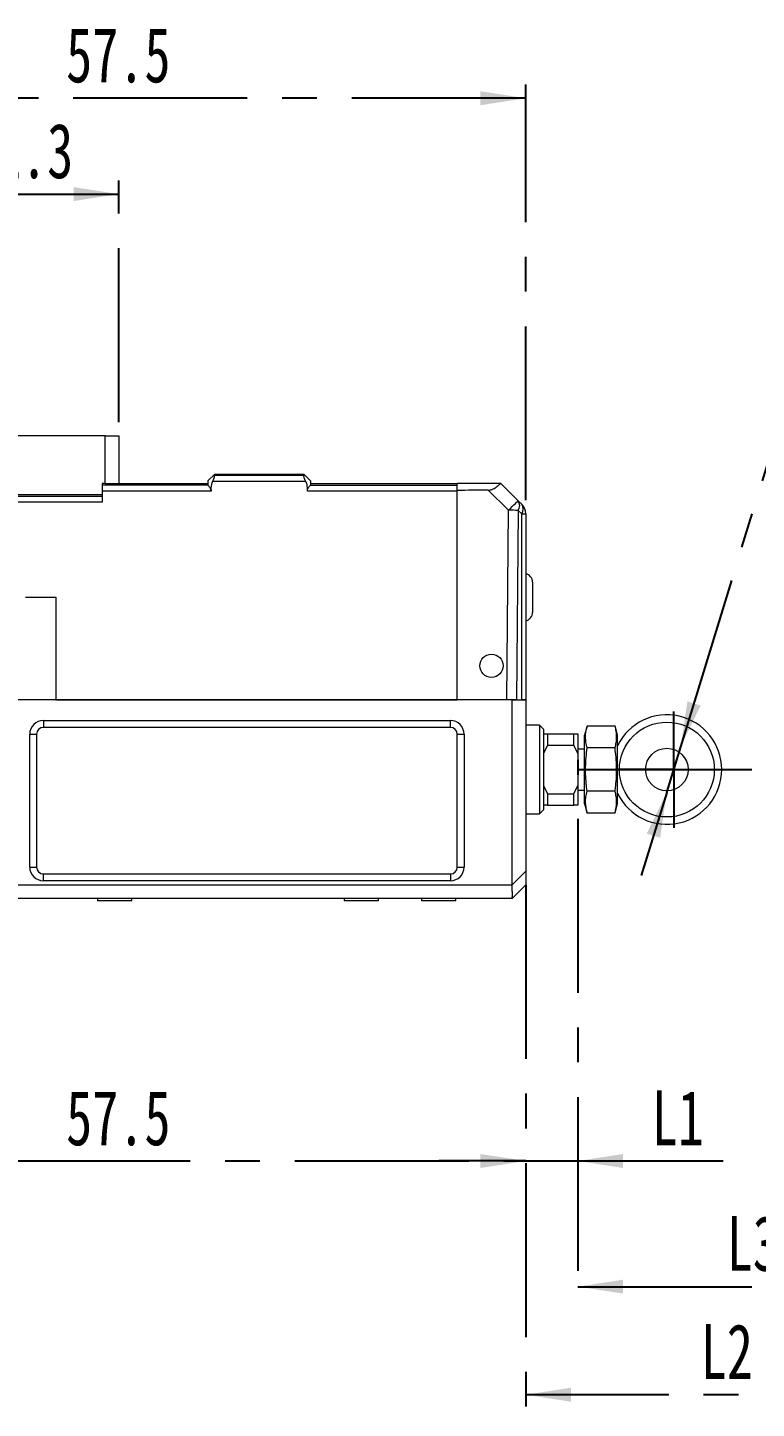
# Model space of a CAD drawing. Header units: millimetres. Extents: x 5 to 415, y 5 to 292.
# Drawn here: x 138.8 to 192, y 133.9 to 234.7 of the extents above; entities that cross this region are included whole.
import ezdxf

# ---------------------------------------------------------------- set-up
doc = ezdxf.new("R2010")
doc.units = ezdxf.units.MM
doc.linetypes.add('CENTERX2', pattern=[20.32, 12.7, -2.54, 2.54, -2.54])
doc.layers.add('CENTER_LINE', color=7, linetype='CENTERX2')
doc.styles.add('SLDTEXTSTYLE0', font='TXT', dxfattribs={"width": 0.7})
doc.dimstyles.new('SLDDIMSTYLE0', dxfattribs={"dimtxt": 4, "dimasz": 3.302, "dimexe": 0, "dimexo": 0.0625, "dimgap": 1, "dimtad": 1, "dimrnd": 1e-09, "dimzin": 12, "dimdsep": 46, "dimtxsty": 'SLDTEXTSTYLE0', "dimsah": 1, "dimcen": 0.09, "dimadec": 0, "dimazin": 3, "dimtfac": 1, "dimtofl": 0, "dimtmove": 0, "dimatfit": 3, "dimfxl": 1, "dimfrac": 2, "dimtolj": 1, "dimtzin": 12, "dimarcsym": 0})
doc.dimstyles.new('SLDDIMSTYLE1', dxfattribs={"dimtxt": 4, "dimasz": 3.302, "dimexe": 0, "dimexo": 0.0625, "dimgap": 1, "dimtad": 1, "dimrnd": 1e-09, "dimzin": 12, "dimdsep": 46, "dimtxsty": 'SLDTEXTSTYLE0', "dimsah": 1, "dimcen": 0.09, "dimadec": 0, "dimazin": 3, "dimtfac": 1, "dimtmove": 0, "dimatfit": 0, "dimfxl": 1, "dimfrac": 2, "dimtolj": 1, "dimtzin": 12, "dimarcsym": 0})
doc.dimstyles.new('SLDDIMSTYLE2', dxfattribs={"dimtxt": 4, "dimasz": 3.302, "dimexe": 0, "dimexo": 0.0625, "dimgap": 1, "dimtad": 0, "dimtih": 1, "dimtoh": 1, "dimrnd": 1e-09, "dimzin": 12, "dimdsep": 46, "dimtxsty": 'SLDTEXTSTYLE0', "dimsah": 1, "dimcen": 0, "dimadec": 0, "dimazin": 3, "dimtol": 1, "dimtp": 0.1, "dimtm": 0.1, "dimtfac": 1, "dimtmove": 0, "dimatfit": 3, "dimfxl": 1, "dimfrac": 2, "dimtolj": 1, "dimarcsym": 0})

# ---------------------------------------------------------------- blocks, each defined once
blk = doc.blocks.new('_D')
at = {"layer": 'CENTER_LINE'}
for p, q in [((178.92, 176.94), (178.92, 141.77)), ((205.88, 172.62), (205.88, 141.77)), ((178.92, 142.77), (205.88, 142.77))]:
    blk.add_line(p, q, dxfattribs=at)
for points in [[(178.92, 142.77), (182.22, 142.27), (182.22, 143.28)], [(205.88, 142.77), (202.58, 143.28), (202.58, 142.27)]]:
    blk.add_solid(points, dxfattribs=at)
at = {"layer": 'CENTER_LINE', "insert": (189.79, 147.93), "char_height": 4, "attachment_point": 1, "style": 'SLDTEXTSTYLE0'}
blk.add_mtext('L3', dxfattribs=at)
blk = doc.blocks.new('_D_1')
at = {"layer": 'CENTER_LINE'}
for p, q in [((205.88, 176.94), (205.88, 133.88)), ((175.12, 172.11), (175.12, 133.88)), ((205.88, 134.88), (175.12, 134.88))]:
    blk.add_line(p, q, dxfattribs=at)
for points in [[(175.12, 134.88), (178.42, 134.37), (178.42, 135.39)], [(205.88, 134.88), (202.58, 135.39), (202.58, 134.37)]]:
    blk.add_solid(points, dxfattribs=at)
at = {"layer": 'CENTER_LINE', "insert": (187.89, 140.04), "char_height": 4, "attachment_point": 1, "style": 'SLDTEXTSTYLE0'}
blk.add_mtext('L2', dxfattribs=at)
blk = doc.blocks.new('_D_3')
at = {"layer": 'CENTER_LINE'}
for p, q in [((133.12, 205.92), (133.12, 223.57)), ((145.42, 205.92), (145.42, 223.57)), ((133.12, 222.57), (145.42, 222.57))]:
    blk.add_line(p, q, dxfattribs=at)
for points in [[(133.12, 222.57), (136.42, 222.06), (136.42, 223.08)], [(145.42, 222.57), (142.12, 223.08), (142.12, 222.06)]]:
    blk.add_solid(points, dxfattribs=at)
at = {"layer": 'CENTER_LINE', "insert": (134.48, 227.73), "char_height": 4, "attachment_point": 1, "style": 'SLDTEXTSTYLE0'}
blk.add_mtext('12.3', dxfattribs=at)
blk = doc.blocks.new('_D_4')
at = {"layer": 'CENTER_LINE'}
for p, q in [((186.43, 182.21), (198.93, 222.96)), ((198.93, 222.96), (234.95, 222.96)), ((185.41, 178.87), (186.43, 182.21)), ((185.41, 178.87), (183.55, 172.8))]:
    blk.add_line(p, q, dxfattribs=at)
for points in [[(186.43, 182.21), (187.89, 185.22), (186.92, 185.52)], [(185.41, 178.87), (183.95, 175.86), (184.93, 175.56)]]:
    blk.add_solid(points, dxfattribs=at)
at = {"layer": 'CENTER_LINE', "attachment_point": 1, "style": 'SLDTEXTSTYLE0'}
for s, insert, char_height in [('%%c', (200.51, 228.12), 4), ('3.5', (204.94, 228.12), 4), ('HOLE', (222.46, 228.12), 4), ('±0.1', (213.4, 226.77), 2.8)]:
    blk.add_mtext(s, dxfattribs=dict(at, insert=insert, char_height=char_height))
blk = doc.blocks.new('_D_9')
at = {"layer": 'CENTER_LINE'}
for p, q in [((117.62, 175.42), (117.62, 150.95)), ((175.12, 172.11), (175.12, 150.95)), ((117.62, 151.95), (175.12, 151.95))]:
    blk.add_line(p, q, dxfattribs=at)
for points in [[(117.62, 151.95), (120.92, 151.44), (120.92, 152.46)], [(175.12, 151.95), (171.82, 152.46), (171.82, 151.44)]]:
    blk.add_solid(points, dxfattribs=at)
at = {"layer": 'CENTER_LINE', "insert": (141.58, 157.1), "char_height": 4, "attachment_point": 1, "style": 'SLDTEXTSTYLE0'}
blk.add_mtext('57.5', dxfattribs=at)
blk = doc.blocks.new('_D_10')
at = {"layer": 'CENTER_LINE'}
for p, q in [((178.92, 176.94), (178.92, 150.95)), ((175.12, 172.11), (175.12, 150.95)), ((175.12, 151.95), (168.77, 151.95)), ((175.12, 151.95), (178.92, 151.95)), ((178.92, 151.95), (189.53, 151.95))]:
    blk.add_line(p, q, dxfattribs=at)
for points in [[(175.12, 151.95), (171.82, 152.46), (171.82, 151.44)], [(178.92, 151.95), (182.22, 151.44), (182.22, 152.46)]]:
    blk.add_solid(points, dxfattribs=at)
at = {"layer": 'CENTER_LINE', "insert": (184.32, 157.1), "char_height": 4, "attachment_point": 1, "style": 'SLDTEXTSTYLE0'}
blk.add_mtext('L1', dxfattribs=at)
blk = doc.blocks.new('_D_12')
at = {"layer": 'CENTER_LINE'}
for p, q in [((117.62, 187.04), (117.62, 230.57)), ((175.12, 200.21), (175.12, 230.57)), ((175.12, 229.57), (117.62, 229.57))]:
    blk.add_line(p, q, dxfattribs=at)
for points in [[(117.62, 229.57), (120.92, 229.06), (120.92, 230.08)], [(175.12, 229.57), (171.82, 230.08), (171.82, 229.06)]]:
    blk.add_solid(points, dxfattribs=at)
at = {"layer": 'CENTER_LINE', "insert": (141.58, 234.73), "char_height": 4, "attachment_point": 1, "style": 'SLDTEXTSTYLE0'}
blk.add_mtext('57.5', dxfattribs=at)
blk = doc.blocks.new('SW_CENTERMARKSYMBOL_1')
at = {"layer": 'CENTER_LINE', "color": 0}
for p, q in [((0, 2.5), (0, 4.25)), ((0, 0), (0, 2.5)), ((-2.5, 0), (-4.25, 0)), ((0, 0), (-2.5, 0)), ((0, 0), (0, -2.5)), ((0, 0), (2.5, 0)), ((2.5, 0), (4.25, 0)), ((0, -2.5), (0, -4.25))]:
    blk.add_line(p, q, dxfattribs=at)

msp = doc.modelspace()

# ---------------------------------------------------------------- linework, layer by layer
at = {"color": 7, "linetype": 'Continuous', "lineweight": 18}
for p, q in [((144.421, 204.922), (134.121, 204.922)), ((144.421, 201.419), (144.421, 204.922)), ((145.421, 204.922), (145.421, 201.422)), ((152.421, 202.122), (151.921, 201.622)), ((152.421, 202.018), (152.421, 202.122)), ((152.421, 202.122), (158.921, 202.122)), ((158.921, 202.018), (152.421, 202.018)), ((159.421, 201.622), (158.921, 202.122)), ((144.416, 201.422), (144.221, 201.422)), ((151.922, 201.307), (144.221, 201.306)), ((144.221, 200.873), (144.221, 200.065)), ((152.155, 200.873), (144.221, 200.873)), ((144.421, 201.422), (151.921, 201.422)), ((152.15, 201.122), (152.083, 201.122)), ((152.15, 201.122), (152.155, 200.873)), ((159.067, 201.579), (152.275, 201.579)), ((159.187, 200.873), (159.191, 201.122)), ((170.121, 200.873), (159.187, 200.873)), ((159.191, 201.122), (159.259, 201.122)), ((159.42, 201.307), (170.121, 201.306)), ((159.421, 201.422), (170.121, 201.422)), ((173.304, 201.422), (170.121, 201.422)), ((170.121, 200.921), (170.121, 201.422)), ((170.121, 185.622), (170.121, 200.921)), ((173.869, 199.477), (172.392, 200.954)), ((173.333, 201.41), (174.567, 200.175)), ((128.721, 200.622), (144.221, 200.622)), ((144.221, 200.49), (133.121, 200.49)), ((144.221, 200.065), (133.121, 200.065)), ((174.567, 200.175), (174.828, 199.915)), ((173.747, 185.622), (173.869, 199.477)), ((174.567, 199.468), (174.445, 185.622)), ((174.828, 199.208), (174.567, 199.468)), ((174.828, 185.622), (174.828, 199.208)), ((174.828, 199.208), (175.121, 199.208)), ((175.121, 199.208), (175.121, 185.622)), ((175.621, 194.222), (175.621, 193.122)), ((138.621, 193.122), (140.821, 193.122)), ((140.821, 193.122), (140.821, 185.622)), ((175.621, 193.122), (175.621, 192.022)), ((174.121, 185.62), (132.421, 185.62)), ((140.821, 185.622), (170.121, 185.622)), ((145.621, 185.622), (145.621, 185.62)), ((147.621, 185.622), (147.621, 185.62)), ((170.121, 185.62), (170.121, 185.622)), ((173.747, 185.622), (170.121, 185.622)), ((174.445, 185.622), (173.747, 185.622)), ((174.121, 172.12), (174.121, 185.62)), ((174.121, 185.62), (175.121, 185.62)), ((174.445, 185.622), (174.828, 185.622)), ((175.121, 185.622), (174.828, 185.622)), ((175.121, 185.62), (175.121, 185.622)), ((175.121, 185.62), (175.121, 173.11)), ((139.921, 184.12), (169.621, 184.12)), ((139.921, 184.12), (139.921, 183.62)), ((169.621, 183.62), (139.921, 183.62)), ((169.621, 183.62), (169.621, 184.12)), ((176.121, 183.78), (175.121, 183.78)), ((176.421, 183.48), (176.121, 183.78)), ((176.121, 183.78), (176.121, 183.332)), ((179.602, 183.715), (179.421, 183.04)), ((181.64, 183.715), (179.602, 183.715)), ((181.821, 183.04), (181.64, 183.715)), ((138.921, 173.42), (138.921, 183.12)), ((138.921, 183.12), (139.421, 183.12)), ((139.421, 183.12), (139.421, 173.42)), ((170.121, 183.12), (170.621, 183.12)), ((170.121, 173.42), (170.121, 183.12)), ((170.621, 183.12), (170.621, 173.42)), ((176.121, 183.332), (176.121, 177.3)), ((176.421, 183.48), (176.421, 183.074)), ((176.421, 183.14), (176.721, 183.14)), ((176.421, 183.074), (176.421, 177.6)), ((176.721, 183.14), (176.721, 182.318)), ((176.721, 183.14), (178.621, 183.14)), ((178.621, 182.318), (178.621, 183.14)), ((178.621, 183.14), (178.921, 183.14)), ((178.921, 183.14), (178.921, 181.707)), ((179.421, 180.54), (179.421, 183.04)), ((181.821, 180.54), (181.821, 183.04)), ((176.721, 182.318), (176.421, 181.707)), ((176.721, 182.318), (178.621, 182.318)), ((178.921, 181.707), (178.621, 182.318)), ((179.421, 182.04), (178.921, 182.04)), ((178.921, 181.707), (178.921, 179.372)), ((181.64, 182.127), (179.602, 182.127)), ((179.421, 178.04), (179.421, 180.54)), ((181.821, 178.04), (181.821, 180.54)), ((176.421, 179.372), (176.721, 178.761)), ((176.721, 178.761), (178.621, 178.761)), ((176.721, 178.761), (176.721, 177.94)), ((178.621, 178.761), (178.921, 179.372)), ((178.621, 177.94), (178.621, 178.761)), ((178.921, 179.372), (178.921, 177.94)), ((178.921, 179.04), (179.421, 179.04)), ((181.64, 178.952), (179.602, 178.952)), ((176.121, 177.3), (176.421, 177.6)), ((176.721, 177.94), (176.421, 177.94)), ((176.721, 177.94), (178.621, 177.94)), ((178.921, 177.94), (178.621, 177.94)), ((179.421, 178.04), (179.602, 177.364)), ((181.64, 177.364), (181.821, 178.04)), ((175.121, 177.3), (176.121, 177.3)), ((181.64, 177.364), (179.602, 177.364)), ((138.921, 173.42), (139.421, 173.42)), ((139.921, 172.42), (139.921, 172.92)), ((139.921, 172.92), (169.621, 172.92)), ((169.621, 172.92), (169.621, 172.42)), ((170.121, 173.42), (170.621, 173.42)), ((174.121, 172.11), (175.121, 173.11)), ((175.121, 173.11), (175.121, 172.12)), ((132.421, 172.12), (174.121, 172.12)), ((169.621, 172.42), (139.921, 172.42)), ((175.121, 172.12), (174.121, 171.12)), ((174.121, 171.12), (132.421, 171.12)), ((143.871, 171.12), (143.871, 170.97)), ((143.871, 170.97), (146.371, 170.97)), ((146.371, 170.97), (146.371, 171.12)), ((161.871, 171.12), (161.871, 170.97)), ((161.871, 170.97), (164.371, 170.97)), ((164.371, 170.97), (164.371, 171.12)), ((167.521, 171.12), (167.521, 170.97)), ((167.521, 170.97), (170.021, 170.97)), ((170.021, 170.97), (170.021, 171.12)), ((174.121, 171.12), (174.121, 171.12))]:
    msp.add_line(p, q, dxfattribs=at)
at = {"color": 7, "linetype": 'Continuous', "lineweight": 18, "flags": 128}
msp.add_lwpolyline([(173.869, 199.477), (174.006, 199.614), (174.137, 199.745), (174.258, 199.866), (174.363, 199.971), (174.45, 200.058), (174.514, 200.122), (174.554, 200.162), (174.567, 200.175)], dxfattribs=at)
at = {"color": 7, "linetype": 'Continuous', "lineweight": 18}
for centre, radius in [((172.621, 188.122), 0.85), ((185.421, 180.54), 3.464), ((185.421, 180.54), 1.55)]:
    msp.add_circle(centre, radius, dxfattribs=at)
for centre, radius, start, end in [((174.06, 199.822), 0.619, 325.14306, 34.85694), ((174.32, 199.561), 0.619, 325.14306, 34.85694), ((174.121, 199.208), 1, 0, 45), ((173.159, 114.739), 84.741, 89.04802, 89.52025), ((174.971, 194.222), 0.65, 0, 76.65764), ((174.971, 192.022), 0.65, 283.34236, 0), ((139.921, 183.12), 1, 90, 180), ((139.921, 183.12), 0.5, 90, 180), ((169.621, 183.12), 1, 0, 90), ((169.621, 183.12), 0.5, 0, 90), ((185.421, 180.54), 4, 205.84193, 154.15807), ((139.921, 173.42), 1, 180, 270), ((139.921, 173.42), 0.5, 180, 270), ((169.621, 173.42), 1, 270, 0), ((169.621, 173.42), 0.5, 270, 0), ((175.121, 172.12), 1, 180, 180.573)]:
    msp.add_arc(centre, radius, start, end, dxfattribs=at)
msp.add_ellipse((269.906, 200.422), major_axis=(114.589, -0.009), ratio=0.0087265, start_param=2.5886711, end_param=2.6276429, dxfattribs=at)
for points in [[(144.421, 204.922), (144.552, 204.922), (144.814, 204.922), (145.145, 204.922), (145.376, 204.922), (145.406, 204.922), (145.421, 204.922)], [(144.221, 201.306), (144.221, 201.282), (144.221, 201.234), (144.221, 201.128), (144.221, 201.006), (144.221, 200.917), (144.221, 200.873)], [(170.121, 201.306), (170.121, 201.339), (170.121, 201.407), (170.121, 201.417), (170.121, 201.422)], [(170.121, 200.873), (170.121, 200.917), (170.121, 201.006), (170.121, 201.128), (170.121, 201.234), (170.121, 201.282), (170.121, 201.306)]]:
    msp.add_open_spline(points, degree=3, dxfattribs=at)
for points, knots in [([(152.275, 201.579), (152.297, 201.625), (152.341, 201.714), (152.386, 201.841), (152.415, 201.948), (152.419, 201.995), (152.421, 202.018)], [0, 0, 0, 0, 0.2683311, 0.5220653, 0.7646878, 1, 1, 1, 1]), ([(158.921, 202.122), (158.921, 202.117), (158.921, 202.108), (158.921, 202.048), (158.921, 202.018)], [0, 0, 0, 0, 0.50000794, 1, 1, 1, 1]), ([(159.067, 201.579), (159.045, 201.625), (159.001, 201.714), (158.956, 201.841), (158.926, 201.948), (158.923, 201.995), (158.921, 202.018)], [0, 0, 0, 0, 0.268398, 0.5221781, 0.7647473, 1, 1, 1, 1]), ([(144.221, 201.412), (144.221, 201.413), (144.221, 201.415), (144.221, 201.347), (144.221, 201.306)], [0, 0, 0, 0, 0.39729095, 1, 1, 1, 1]), ([(151.921, 201.622), (151.921, 201.618), (151.921, 201.609), (151.921, 201.541), (151.922, 201.441), (151.922, 201.351), (151.922, 201.307)], [0, 0, 0, 0, 0.2498264, 0.4997685, 0.7498264, 1, 1, 1, 1]), ([(152.083, 201.122), (152.06, 201.157), (152.01, 201.233), (151.953, 201.281), (151.922, 201.307)], [0, 0, 0, 0, 0.45378943, 1, 1, 1, 1]), ([(152.155, 200.873), (152.151, 200.916), (152.142, 201.008), (152.103, 201.083), (152.083, 201.122)], [0, 0, 0, 0, 0.4781153, 1, 1, 1, 1]), ([(152.275, 201.579), (152.238, 201.503), (152.168, 201.358), (152.156, 201.198), (152.15, 201.122)], [0, 0, 0, 0, 0.5233128, 1, 1, 1, 1]), ([(159.191, 201.122), (159.186, 201.199), (159.174, 201.359), (159.103, 201.503), (159.067, 201.579)], [0, 0, 0, 0, 0.4793147, 1, 1, 1, 1]), ([(159.187, 200.873), (159.191, 200.917), (159.199, 201.009), (159.239, 201.083), (159.259, 201.122)], [0, 0, 0, 0, 0.4842701, 1, 1, 1, 1]), ([(159.259, 201.122), (159.279, 201.152), (159.329, 201.229), (159.386, 201.277), (159.42, 201.307)], [0, 0, 0, 0, 0.3957078, 1, 1, 1, 1]), ([(159.421, 201.622), (159.421, 201.618), (159.421, 201.609), (159.421, 201.541), (159.42, 201.44), (159.42, 201.351), (159.42, 201.306)], [0, 0, 0, 0, 0.2498829, 0.4998439, 0.7498829, 1, 1, 1, 1]), ([(172.392, 200.954), (172.412, 200.955), (172.475, 200.957), (172.558, 200.968), (172.638, 200.988), (172.717, 201.013), (172.79, 201.047), (172.86, 201.088), (172.911, 201.122), (172.961, 201.159), (173.007, 201.197), (173.05, 201.234), (173.09, 201.269), (173.126, 201.301), (173.16, 201.331), (173.192, 201.359), (173.222, 201.383), (173.249, 201.402), (173.274, 201.415), (173.296, 201.422), (173.317, 201.422), (173.327, 201.414), (173.333, 201.41)], [0, 0, 0, 0, 0.03797414, 0.11489917, 0.15403294, 0.19202904, 0.26963399, 0.30932264, 0.35332666, 0.39767272, 0.44295256, 0.48851628, 0.53365544, 0.57904452, 0.62519984, 0.6716197, 0.72238576, 0.77351657, 0.82581682, 0.87853234, 0.93893778, 1, 1, 1, 1]), ([(179.602, 182.127), (179.571, 182.258), (179.508, 182.519), (179.478, 182.915), (179.506, 183.315), (179.57, 183.582), (179.602, 183.715)], [0, 0, 0, 0, 0.24710265, 0.495209, 0.74698015, 1, 1, 1, 1]), ([(181.64, 182.127), (181.671, 182.258), (181.734, 182.519), (181.764, 182.915), (181.736, 183.315), (181.672, 183.582), (181.64, 183.715)], [0, 0, 0, 0, 0.24710265, 0.495209, 0.74698015, 1, 1, 1, 1]), ([(179.602, 178.952), (179.585, 179.086), (179.511, 179.675), (179.452, 180.74), (179.552, 181.662), (179.602, 182.127)], [0, 0, 0, 0, 0.1269715, 0.56007701, 1, 1, 1, 1]), ([(181.64, 178.952), (181.657, 179.086), (181.731, 179.675), (181.79, 180.74), (181.69, 181.662), (181.64, 182.127)], [0, 0, 0, 0, 0.1269715, 0.56007701, 1, 1, 1, 1]), ([(179.602, 177.364), (179.547, 177.626), (179.465, 178.021), (179.507, 178.552), (179.57, 178.818), (179.602, 178.952)], [0, 0, 0, 0, 0.49507031, 0.74691063, 1, 1, 1, 1]), ([(181.64, 177.364), (181.695, 177.626), (181.777, 178.021), (181.735, 178.552), (181.672, 178.818), (181.64, 178.952)], [0, 0, 0, 0, 0.4950703, 0.7469106, 1, 1, 1, 1]), ([(174.121, 171.12), (174.121, 171.121), (174.122, 171.122), (174.126, 171.134), (174.13, 171.152), (174.135, 171.177), (174.139, 171.209), (174.143, 171.247), (174.146, 171.292), (174.148, 171.342), (174.149, 171.397), (174.148, 171.458), (174.147, 171.524), (174.144, 171.616), (174.138, 171.716), (174.132, 171.82), (174.128, 171.908), (174.123, 172.005), (174.122, 172.074), (174.121, 172.11)], [0, 0, 0, 0, 0.0532418, 0.1068699, 0.1616785, 0.2168877, 0.2701259, 0.3237314, 0.3785024, 0.4336806, 0.4868429, 0.5403813, 0.5951053, 0.6502379, 0.7563856, 0.8102448, 0.8648665, 0.9320518, 1, 1, 1, 1])]:
    msp.add_open_spline(points, degree=3, knots=knots, dxfattribs=at)
at = {"layer": 'CENTER_LINE'}
for p, q in [((178.921, 181.241), (178.921, 180.154)), ((178.921, 180.54), (205.921, 180.54))]:
    msp.add_line(p, q, dxfattribs=at)

# ---------------------------------------------------------------- block references
msp.add_blockref('SW_CENTERMARKSYMBOL_1', (185.921, 180.54), dxfattribs=at)

# ---------------------------------------------------------------- dimensions: what is measured, and where the dimension line sits
for base, p1, p2, picture, middle in [((117.621, 229.572), (175.121, 199.208), (117.621, 186.04), '_D_12', (146.371, 229.572)), ((145.421, 222.572), (133.121, 204.922), (145.421, 204.922), '_D_3', (139.271, 222.572)), ((175.121, 134.882), (205.88, 177.94), (175.121, 173.11), '_D_1', (190.5, 134.882)), ((205.88, 142.773), (178.921, 177.94), (205.88, 173.616), '_D', (192.4, 142.773)), ((175.121, 151.949), (117.621, 176.422), (175.121, 173.11), '_D_9', (146.371, 151.949))]:
    dim = msp.add_linear_dim(base=base, p1=p1, p2=p2, dimstyle='SLDDIMSTYLE0', dxfattribs=at)
    dim.commit()
    dim.dimension.update_dxf_attribs({"geometry": picture, "text_midpoint": middle, "dimtype": 160})
dim = msp.add_diameter_dim_2p(p1=(186.434, 182.213), p2=(185.408, 178.866), text='<> HOLE', dimstyle='SLDDIMSTYLE2', dxfattribs=at)
dim.commit()
dim.dimension.update_dxf_attribs({"geometry": '_D_4', "text_midpoint": (217.731, 225.792), "dimtype": 163})
dim = msp.add_linear_dim(base=(178.921, 151.949), p1=(175.121, 173.11), p2=(178.921, 177.94), text='L1', dimstyle='SLDDIMSTYLE1', dxfattribs=at)
dim.commit()
dim.dimension.update_dxf_attribs({"geometry": '_D_10', "text_midpoint": (186.926, 151.949), "dimtype": 160})

doc.saveas('drawing.dxf')
